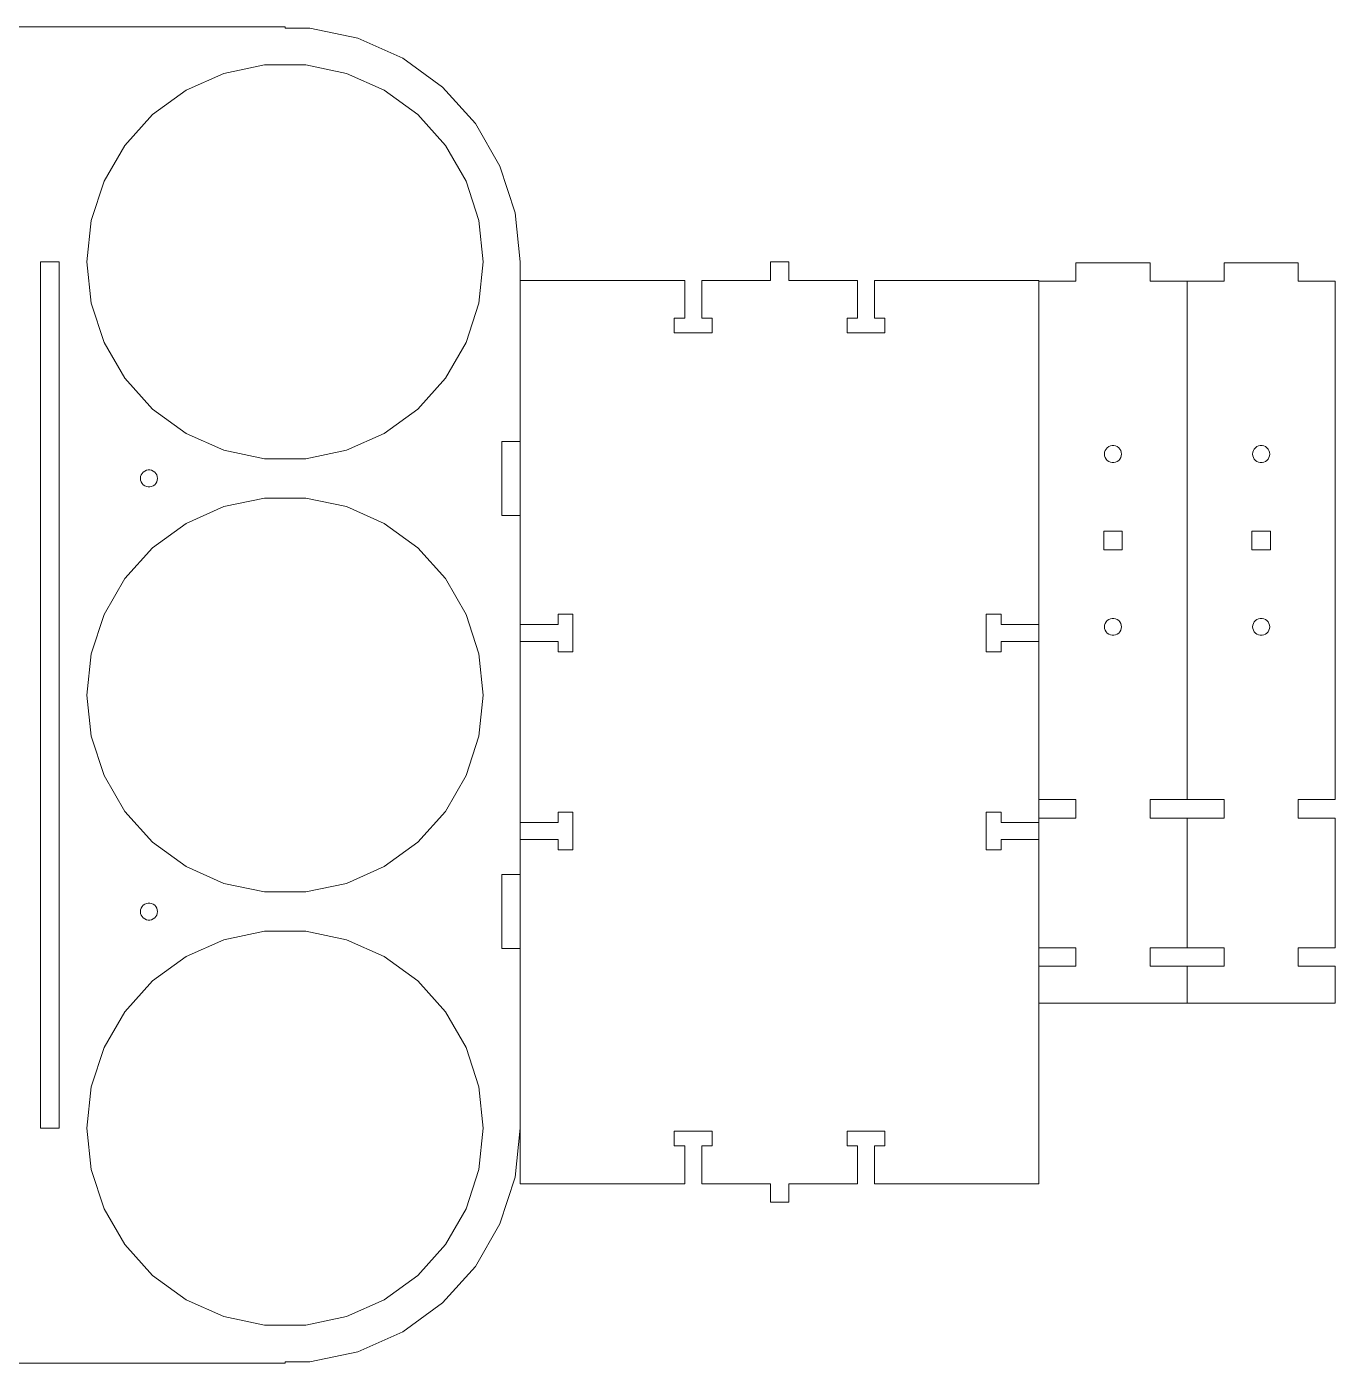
# Model space of a CAD drawing. Header units: centimetres. Extents: x -21.9 to 35.9, y -34.3 to 28.8.
# Drawn here: x 7.83 to 35.87, y -34.28 to -5.63 of the extents above; entities that cross this region are included whole.
import ezdxf

# ---------------------------------------------------------------- set-up
doc = ezdxf.new("R2010")
doc.units = ezdxf.units.CM
doc.header["$MEASUREMENT"] = 0
doc.layers.add('layer 1', color=7, linetype='Continuous')

msp = doc.modelspace()

# ---------------------------------------------------------------- linework, layer by layer
at = {"layer": 'layer 1', "color": 250, "lineweight": 9}
for points in [[(3.2856, -5.62618), (3.2856, -5.62618), (13.36619, -5.62618), (13.36619, -5.62618)], [(13.36619, -5.62618), (13.36619, -5.62618), (13.36619, -5.65379), (13.36619, -5.65379)], [(13.36619, -5.65379), (13.36619, -5.65379), (13.89303, -5.65379), (13.89303, -5.65379)], [(13.89303, -5.65379), (13.89303, -5.65379), (14.92373, -5.87287), (14.92373, -5.87287)], [(14.92373, -5.87287), (14.92373, -5.87287), (15.88635, -6.30145), (15.88635, -6.30145)], [(15.88635, -6.30145), (15.88635, -6.30145), (16.7388, -6.92082), (16.7388, -6.92082)], [(12.05389, -6.62777), (12.05389, -6.62777), (12.92225, -6.44319), (12.92225, -6.44319)], [(12.92225, -6.44319), (12.92225, -6.44319), (13.81006, -6.44319), (13.81006, -6.44319)], [(13.81006, -6.44319), (13.81006, -6.44319), (14.67842, -6.62777), (14.67842, -6.62777)], [(11.24291, -6.98885), (11.24291, -6.98885), (12.05389, -6.62777), (12.05389, -6.62777)], [(14.67842, -6.62777), (14.67842, -6.62777), (15.48948, -6.98885), (15.48948, -6.98885)], [(10.52469, -7.51068), (10.52469, -7.51068), (11.24291, -6.98885), (11.24291, -6.98885)], [(15.48948, -6.98885), (15.48948, -6.98885), (16.2077, -7.51068), (16.2077, -7.51068)], [(16.7388, -6.92082), (16.7388, -6.92082), (17.44389, -7.70388), (17.44389, -7.70388)], [(9.93064, -8.17042), (9.93064, -8.17042), (10.52469, -7.51068), (10.52469, -7.51068)], [(16.2077, -7.51068), (16.2077, -7.51068), (16.8017, -8.17042), (16.8017, -8.17042)], [(17.44389, -7.70388), (17.44389, -7.70388), (17.9707, -8.61642), (17.9707, -8.61642)], [(9.48677, -8.93926), (9.48677, -8.93926), (9.93064, -8.17042), (9.93064, -8.17042)], [(16.8017, -8.17042), (16.8017, -8.17042), (17.24559, -8.93926), (17.24559, -8.93926)], [(17.9707, -8.61642), (17.9707, -8.61642), (18.29633, -9.61856), (18.29633, -9.61856)], [(9.21247, -9.78358), (9.21247, -9.78358), (9.48677, -8.93926), (9.48677, -8.93926)], [(17.24559, -8.93926), (17.24559, -8.93926), (17.51995, -9.78358), (17.51995, -9.78358)], [(18.29633, -9.61856), (18.29633, -9.61856), (18.40651, -10.66649), (18.40651, -10.66649)], [(9.11966, -10.66649), (9.11966, -10.66649), (9.21247, -9.78358), (9.21247, -9.78358)], [(17.51995, -9.78358), (17.51995, -9.78358), (17.61276, -10.66649), (17.61276, -10.66649)], [(8.12747, -29.24028), (8.12747, -29.24028), (8.12747, -10.66649), (8.12747, -10.66649)], [(8.12747, -10.66649), (8.12747, -10.66649), (8.52435, -10.66649), (8.52435, -10.66649)], [(8.52435, -10.66649), (8.52435, -10.66649), (8.52435, -29.24028), (8.52435, -29.24028)], [(9.21247, -11.5494), (9.21247, -11.5494), (9.11966, -10.66649), (9.11966, -10.66649)], [(17.61276, -10.66649), (17.61276, -10.66649), (17.51995, -11.5494), (17.51995, -11.5494)], [(18.40651, -10.66649), (18.40651, -10.66649), (18.40651, -14.51622), (18.40651, -14.51622)], [(23.76426, -10.66649), (23.76426, -10.66649), (24.16113, -10.66649), (24.16113, -10.66649)], [(23.76426, -11.06337), (23.76426, -11.06337), (23.76426, -10.66649), (23.76426, -10.66649)], [(24.16113, -10.66649), (24.16113, -10.66649), (24.16113, -11.06337), (24.16113, -11.06337)], [(30.31266, -11.08325), (30.31266, -11.08325), (30.31266, -10.68634), (30.31266, -10.68634)], [(30.31266, -10.68634), (30.31266, -10.68634), (31.90018, -10.68634), (31.90018, -10.68634)], [(31.90018, -10.68634), (31.90018, -10.68634), (31.90018, -11.08325), (31.90018, -11.08325)], [(33.48768, -11.08325), (33.48768, -11.08325), (33.48768, -10.68634), (33.48768, -10.68634)], [(33.48768, -10.68634), (33.48768, -10.68634), (35.07518, -10.68634), (35.07518, -10.68634)], [(35.07518, -10.68634), (35.07518, -10.68634), (35.07518, -11.08325), (35.07518, -11.08325)], [(18.40651, -11.06337), (18.40651, -11.06337), (21.92808, -11.06337), (21.92808, -11.06337)], [(21.92808, -11.06337), (21.92808, -11.06337), (21.92808, -11.87303), (21.92808, -11.87303)], [(22.2932, -11.87303), (22.2932, -11.87303), (22.2932, -11.06337), (22.2932, -11.06337)], [(22.2932, -11.06337), (22.2932, -11.06337), (23.76426, -11.06337), (23.76426, -11.06337)], [(24.16113, -11.06337), (24.16113, -11.06337), (25.63225, -11.06337), (25.63225, -11.06337)], [(25.63225, -11.06337), (25.63225, -11.06337), (25.63225, -11.87303), (25.63225, -11.87303)], [(25.99736, -11.87303), (25.99736, -11.87303), (25.99736, -11.06337), (25.99736, -11.06337)], [(25.99736, -11.06337), (25.99736, -11.06337), (29.51895, -11.06337), (29.51895, -11.06337)], [(29.51891, -11.08325), (29.51891, -11.08325), (30.31266, -11.08325), (30.31266, -11.08325)], [(29.51895, -11.06337), (29.51895, -11.06337), (29.51895, -18.44132), (29.51895, -18.44132)], [(31.90018, -11.08325), (31.90018, -11.08325), (32.69393, -11.08325), (32.69393, -11.08325)], [(32.69393, -11.08325), (32.69393, -11.08325), (32.69393, -22.19575), (32.69393, -22.19575)], [(32.69393, -11.08325), (32.69393, -11.08325), (33.48768, -11.08325), (33.48768, -11.08325)], [(35.07518, -11.08325), (35.07518, -11.08325), (35.86893, -11.08325), (35.86893, -11.08325)], [(35.86893, -11.08325), (35.86893, -11.08325), (35.86893, -22.19575), (35.86893, -22.19575)], [(9.48677, -12.39372), (9.48677, -12.39372), (9.21247, -11.5494), (9.21247, -11.5494)], [(17.51995, -11.5494), (17.51995, -11.5494), (17.24559, -12.39372), (17.24559, -12.39372)], [(21.92808, -11.87303), (21.92808, -11.87303), (21.70581, -11.87303), (21.70581, -11.87303)], [(21.70581, -11.87303), (21.70581, -11.87303), (21.70581, -12.19053), (21.70581, -12.19053)], [(22.51547, -11.87303), (22.51547, -11.87303), (22.2932, -11.87303), (22.2932, -11.87303)], [(22.51547, -12.19053), (22.51547, -12.19053), (22.51547, -11.87303), (22.51547, -11.87303)], [(25.63225, -11.87303), (25.63225, -11.87303), (25.40998, -11.87303), (25.40998, -11.87303)], [(25.40998, -11.87303), (25.40998, -11.87303), (25.40998, -12.19053), (25.40998, -12.19053)], [(26.21957, -11.87303), (26.21957, -11.87303), (25.99736, -11.87303), (25.99736, -11.87303)], [(26.21957, -12.19053), (26.21957, -12.19053), (26.21957, -11.87303), (26.21957, -11.87303)], [(21.70581, -12.19053), (21.70581, -12.19053), (22.51547, -12.19053), (22.51547, -12.19053)], [(25.40998, -12.19053), (25.40998, -12.19053), (26.21957, -12.19053), (26.21957, -12.19053)], [(9.93064, -13.16253), (9.93064, -13.16253), (9.48677, -12.39372), (9.48677, -12.39372)], [(17.24559, -12.39372), (17.24559, -12.39372), (16.8017, -13.16253), (16.8017, -13.16253)], [(10.52469, -13.82231), (10.52469, -13.82231), (9.93064, -13.16253), (9.93064, -13.16253)], [(16.8017, -13.16253), (16.8017, -13.16253), (16.2077, -13.82231), (16.2077, -13.82231)], [(11.24291, -14.34417), (11.24291, -14.34417), (10.52469, -13.82231), (10.52469, -13.82231)], [(16.2077, -13.82231), (16.2077, -13.82231), (15.48948, -14.34417), (15.48948, -14.34417)], [(12.05389, -14.70521), (12.05389, -14.70521), (11.24291, -14.34417), (11.24291, -14.34417)], [(15.48948, -14.34417), (15.48948, -14.34417), (14.67842, -14.70521), (14.67842, -14.70521)], [(18.40651, -14.51622), (18.40651, -14.51622), (18.00963, -14.51622), (18.00963, -14.51622)], [(18.00963, -14.51622), (18.00963, -14.51622), (18.00963, -16.10372), (18.00963, -16.10372)], [(18.40651, -16.09521), (18.40651, -16.09521), (18.40651, -14.51622), (18.40651, -14.51622)], [(31.04997, -14.61378), (31.04997, -14.61378), (31.08732, -14.60586), (31.08732, -14.60586)], [(31.08732, -14.60586), (31.08732, -14.60586), (31.12552, -14.60586), (31.12552, -14.60586)], [(31.12552, -14.60586), (31.12552, -14.60586), (31.16282, -14.61378), (31.16282, -14.61378)], [(34.22499, -14.61378), (34.22499, -14.61378), (34.26234, -14.60586), (34.26234, -14.60586)], [(34.26234, -14.60586), (34.26234, -14.60586), (34.30052, -14.60586), (34.30052, -14.60586)], [(34.30052, -14.60586), (34.30052, -14.60586), (34.33782, -14.61378), (34.33782, -14.61378)], [(12.92225, -14.8898), (12.92225, -14.8898), (12.05389, -14.70521), (12.05389, -14.70521)], [(13.81006, -14.8898), (13.81006, -14.8898), (12.92225, -14.8898), (12.92225, -14.8898)], [(14.67842, -14.70521), (14.67842, -14.70521), (13.81006, -14.8898), (13.81006, -14.8898)], [(30.92381, -14.78741), (30.92381, -14.78741), (30.92781, -14.74945), (30.92781, -14.74945)], [(30.92781, -14.82538), (30.92781, -14.82538), (30.92381, -14.78741), (30.92381, -14.78741)], [(30.92781, -14.74945), (30.92781, -14.74945), (30.9396, -14.71314), (30.9396, -14.71314)], [(30.9396, -14.86162), (30.9396, -14.86162), (30.92781, -14.82538), (30.92781, -14.82538)], [(30.9396, -14.71314), (30.9396, -14.71314), (30.95867, -14.68007), (30.95867, -14.68007)], [(30.95867, -14.89469), (30.95867, -14.89469), (30.9396, -14.86162), (30.9396, -14.86162)], [(30.95867, -14.68007), (30.95867, -14.68007), (30.98425, -14.65175), (30.98425, -14.65175)], [(30.98425, -14.92308), (30.98425, -14.92308), (30.95867, -14.89469), (30.95867, -14.89469)], [(30.98425, -14.65175), (30.98425, -14.65175), (31.01511, -14.62928), (31.01511, -14.62928)], [(31.01511, -14.62928), (31.01511, -14.62928), (31.04997, -14.61378), (31.04997, -14.61378)], [(31.16282, -14.61378), (31.16282, -14.61378), (31.19771, -14.62928), (31.19771, -14.62928)], [(31.19771, -14.62928), (31.19771, -14.62928), (31.22859, -14.65175), (31.22859, -14.65175)], [(31.22859, -14.65175), (31.22859, -14.65175), (31.25407, -14.68007), (31.25407, -14.68007)], [(31.25407, -14.89469), (31.25407, -14.89469), (31.22859, -14.92308), (31.22859, -14.92308)], [(31.25407, -14.68007), (31.25407, -14.68007), (31.27315, -14.71314), (31.27315, -14.71314)], [(31.27315, -14.86162), (31.27315, -14.86162), (31.25407, -14.89469), (31.25407, -14.89469)], [(31.27315, -14.71314), (31.27315, -14.71314), (31.28494, -14.74945), (31.28494, -14.74945)], [(31.28494, -14.82538), (31.28494, -14.82538), (31.27315, -14.86162), (31.27315, -14.86162)], [(31.28494, -14.74945), (31.28494, -14.74945), (31.28895, -14.78741), (31.28895, -14.78741)], [(31.28895, -14.78741), (31.28895, -14.78741), (31.28494, -14.82538), (31.28494, -14.82538)], [(34.09883, -14.78741), (34.09883, -14.78741), (34.10283, -14.74945), (34.10283, -14.74945)], [(34.10283, -14.82538), (34.10283, -14.82538), (34.09883, -14.78741), (34.09883, -14.78741)], [(34.10283, -14.74945), (34.10283, -14.74945), (34.11458, -14.71314), (34.11458, -14.71314)], [(34.11458, -14.86162), (34.11458, -14.86162), (34.10283, -14.82538), (34.10283, -14.82538)], [(34.11458, -14.71314), (34.11458, -14.71314), (34.13367, -14.68007), (34.13367, -14.68007)], [(34.13367, -14.89469), (34.13367, -14.89469), (34.11458, -14.86162), (34.11458, -14.86162)], [(34.13367, -14.68007), (34.13367, -14.68007), (34.15923, -14.65175), (34.15923, -14.65175)], [(34.15923, -14.92308), (34.15923, -14.92308), (34.13367, -14.89469), (34.13367, -14.89469)], [(34.15923, -14.65175), (34.15923, -14.65175), (34.19011, -14.62928), (34.19011, -14.62928)], [(34.19011, -14.62928), (34.19011, -14.62928), (34.22499, -14.61378), (34.22499, -14.61378)], [(34.33782, -14.61378), (34.33782, -14.61378), (34.37271, -14.62928), (34.37271, -14.62928)], [(34.37271, -14.62928), (34.37271, -14.62928), (34.40359, -14.65175), (34.40359, -14.65175)], [(34.40359, -14.65175), (34.40359, -14.65175), (34.42907, -14.68007), (34.42907, -14.68007)], [(34.42907, -14.89469), (34.42907, -14.89469), (34.40359, -14.92308), (34.40359, -14.92308)], [(34.42907, -14.68007), (34.42907, -14.68007), (34.44815, -14.71314), (34.44815, -14.71314)], [(34.44815, -14.86162), (34.44815, -14.86162), (34.42907, -14.89469), (34.42907, -14.89469)], [(34.44815, -14.71314), (34.44815, -14.71314), (34.45994, -14.74945), (34.45994, -14.74945)], [(34.45994, -14.82538), (34.45994, -14.82538), (34.44815, -14.86162), (34.44815, -14.86162)], [(34.45994, -14.74945), (34.45994, -14.74945), (34.46395, -14.78741), (34.46395, -14.78741)], [(34.46395, -14.78741), (34.46395, -14.78741), (34.45994, -14.82538), (34.45994, -14.82538)], [(10.30147, -15.20262), (10.30147, -15.20262), (10.32702, -15.1743), (10.32702, -15.1743)], [(10.32702, -15.1743), (10.32702, -15.1743), (10.3579, -15.15184), (10.3579, -15.15184)], [(10.3579, -15.15184), (10.3579, -15.15184), (10.39273, -15.13633), (10.39273, -15.13633)], [(10.39273, -15.13633), (10.39273, -15.13633), (10.43007, -15.12841), (10.43007, -15.12841)], [(10.43007, -15.12841), (10.43007, -15.12841), (10.46825, -15.12841), (10.46825, -15.12841)], [(10.46825, -15.12841), (10.46825, -15.12841), (10.5056, -15.13633), (10.5056, -15.13633)], [(10.5056, -15.13633), (10.5056, -15.13633), (10.54046, -15.15184), (10.54046, -15.15184)], [(10.54046, -15.15184), (10.54046, -15.15184), (10.57132, -15.1743), (10.57132, -15.1743)], [(10.57132, -15.1743), (10.57132, -15.1743), (10.59682, -15.20262), (10.59682, -15.20262)], [(31.01511, -14.94548), (31.01511, -14.94548), (30.98425, -14.92308), (30.98425, -14.92308)], [(31.04997, -14.96105), (31.04997, -14.96105), (31.01511, -14.94548), (31.01511, -14.94548)], [(31.08732, -14.96897), (31.08732, -14.96897), (31.04997, -14.96105), (31.04997, -14.96105)], [(31.12552, -14.96897), (31.12552, -14.96897), (31.08732, -14.96897), (31.08732, -14.96897)], [(31.16282, -14.96105), (31.16282, -14.96105), (31.12552, -14.96897), (31.12552, -14.96897)], [(31.19771, -14.94548), (31.19771, -14.94548), (31.16282, -14.96105), (31.16282, -14.96105)], [(31.22859, -14.92308), (31.22859, -14.92308), (31.19771, -14.94548), (31.19771, -14.94548)], [(34.19011, -14.94548), (34.19011, -14.94548), (34.15923, -14.92308), (34.15923, -14.92308)], [(34.22499, -14.96105), (34.22499, -14.96105), (34.19011, -14.94548), (34.19011, -14.94548)], [(34.26234, -14.96897), (34.26234, -14.96897), (34.22499, -14.96105), (34.22499, -14.96105)], [(34.30052, -14.96897), (34.30052, -14.96897), (34.26234, -14.96897), (34.26234, -14.96897)], [(34.33782, -14.96105), (34.33782, -14.96105), (34.30052, -14.96897), (34.30052, -14.96897)], [(34.37271, -14.94548), (34.37271, -14.94548), (34.33782, -14.96105), (34.33782, -14.96105)], [(34.40359, -14.92308), (34.40359, -14.92308), (34.37271, -14.94548), (34.37271, -14.94548)], [(10.2666, -15.30997), (10.2666, -15.30997), (10.2706, -15.272), (10.2706, -15.272)], [(10.2706, -15.34793), (10.2706, -15.34793), (10.2666, -15.30997), (10.2666, -15.30997)], [(10.2706, -15.272), (10.2706, -15.272), (10.28238, -15.23569), (10.28238, -15.23569)], [(10.28238, -15.38417), (10.28238, -15.38417), (10.2706, -15.34793), (10.2706, -15.34793)], [(10.28238, -15.23569), (10.28238, -15.23569), (10.30147, -15.20262), (10.30147, -15.20262)], [(10.30147, -15.41725), (10.30147, -15.41725), (10.28238, -15.38417), (10.28238, -15.38417)], [(10.32702, -15.44563), (10.32702, -15.44563), (10.30147, -15.41725), (10.30147, -15.41725)], [(10.3579, -15.46803), (10.3579, -15.46803), (10.32702, -15.44563), (10.32702, -15.44563)], [(10.39273, -15.4836), (10.39273, -15.4836), (10.3579, -15.46803), (10.3579, -15.46803)], [(10.54046, -15.46803), (10.54046, -15.46803), (10.5056, -15.4836), (10.5056, -15.4836)], [(10.57132, -15.44563), (10.57132, -15.44563), (10.54046, -15.46803), (10.54046, -15.46803)], [(10.59682, -15.41725), (10.59682, -15.41725), (10.57132, -15.44563), (10.57132, -15.44563)], [(10.59682, -15.20262), (10.59682, -15.20262), (10.61591, -15.23569), (10.61591, -15.23569)], [(10.61591, -15.38417), (10.61591, -15.38417), (10.59682, -15.41725), (10.59682, -15.41725)], [(10.61591, -15.23569), (10.61591, -15.23569), (10.62768, -15.272), (10.62768, -15.272)], [(10.62768, -15.34793), (10.62768, -15.34793), (10.61591, -15.38417), (10.61591, -15.38417)], [(10.62768, -15.272), (10.62768, -15.272), (10.63169, -15.30997), (10.63169, -15.30997)], [(10.63169, -15.30997), (10.63169, -15.30997), (10.62768, -15.34793), (10.62768, -15.34793)], [(10.43007, -15.49152), (10.43007, -15.49152), (10.39273, -15.4836), (10.39273, -15.4836)], [(10.46825, -15.49152), (10.46825, -15.49152), (10.43007, -15.49152), (10.43007, -15.49152)], [(10.5056, -15.4836), (10.5056, -15.4836), (10.46825, -15.49152), (10.46825, -15.49152)], [(12.05389, -15.91465), (12.05389, -15.91465), (12.92225, -15.73006), (12.92225, -15.73006)], [(12.92225, -15.73006), (12.92225, -15.73006), (13.81006, -15.73006), (13.81006, -15.73006)], [(13.81006, -15.73006), (13.81006, -15.73006), (14.67842, -15.91465), (14.67842, -15.91465)], [(11.24291, -16.27576), (11.24291, -16.27576), (12.05389, -15.91465), (12.05389, -15.91465)], [(14.67842, -15.91465), (14.67842, -15.91465), (15.48948, -16.27576), (15.48948, -16.27576)], [(10.52469, -16.79756), (10.52469, -16.79756), (11.24291, -16.27576), (11.24291, -16.27576)], [(15.48948, -16.27576), (15.48948, -16.27576), (16.2077, -16.79756), (16.2077, -16.79756)], [(18.00963, -16.10372), (18.00963, -16.10372), (18.40651, -16.10372), (18.40651, -16.10372)], [(18.40651, -16.10372), (18.40651, -16.10372), (18.40651, -23.80309), (18.40651, -23.80309)], [(30.90797, -16.83794), (30.90797, -16.83794), (30.90797, -16.44106), (30.90797, -16.44106)], [(30.90797, -16.44106), (30.90797, -16.44106), (31.30487, -16.44106), (31.30487, -16.44106)], [(31.30487, -16.44106), (31.30487, -16.44106), (31.30487, -16.83794), (31.30487, -16.83794)], [(34.08299, -16.83794), (34.08299, -16.83794), (34.08299, -16.44106), (34.08299, -16.44106)], [(34.08299, -16.44106), (34.08299, -16.44106), (34.47987, -16.44106), (34.47987, -16.44106)], [(34.47987, -16.44106), (34.47987, -16.44106), (34.47987, -16.83794), (34.47987, -16.83794)], [(9.93064, -17.45729), (9.93064, -17.45729), (10.52469, -16.79756), (10.52469, -16.79756)], [(16.2077, -16.79756), (16.2077, -16.79756), (16.8017, -17.45729), (16.8017, -17.45729)], [(31.30487, -16.83794), (31.30487, -16.83794), (30.90797, -16.83794), (30.90797, -16.83794)], [(34.47987, -16.83794), (34.47987, -16.83794), (34.08299, -16.83794), (34.08299, -16.83794)], [(9.48677, -18.22617), (9.48677, -18.22617), (9.93064, -17.45729), (9.93064, -17.45729)], [(16.8017, -17.45729), (16.8017, -17.45729), (17.24559, -18.22617), (17.24559, -18.22617)], [(9.21247, -19.07049), (9.21247, -19.07049), (9.48677, -18.22617), (9.48677, -18.22617)], [(17.24559, -18.22617), (17.24559, -18.22617), (17.51995, -19.07049), (17.51995, -19.07049)], [(19.53361, -18.21904), (19.53361, -18.21904), (19.21611, -18.21904), (19.21611, -18.21904)], [(19.21611, -18.21904), (19.21611, -18.21904), (19.21611, -18.44132), (19.21611, -18.44132)], [(19.53361, -19.02867), (19.53361, -19.02867), (19.53361, -18.21904), (19.53361, -18.21904)], [(28.70934, -18.21904), (28.70934, -18.21904), (28.39184, -18.21904), (28.39184, -18.21904)], [(28.39184, -18.21904), (28.39184, -18.21904), (28.39184, -19.02867), (28.39184, -19.02867)], [(28.70934, -18.44132), (28.70934, -18.44132), (28.70934, -18.21904), (28.70934, -18.21904)], [(30.98425, -18.35592), (30.98425, -18.35592), (31.01511, -18.33345), (31.01511, -18.33345)], [(31.01511, -18.33345), (31.01511, -18.33345), (31.04997, -18.31795), (31.04997, -18.31795)], [(31.04997, -18.31795), (31.04997, -18.31795), (31.08732, -18.31002), (31.08732, -18.31002)], [(31.08732, -18.31002), (31.08732, -18.31002), (31.12552, -18.31002), (31.12552, -18.31002)], [(31.12552, -18.31002), (31.12552, -18.31002), (31.16282, -18.31795), (31.16282, -18.31795)], [(31.16282, -18.31795), (31.16282, -18.31795), (31.19771, -18.33345), (31.19771, -18.33345)], [(31.19771, -18.33345), (31.19771, -18.33345), (31.22859, -18.35592), (31.22859, -18.35592)], [(34.15923, -18.35592), (34.15923, -18.35592), (34.19011, -18.33345), (34.19011, -18.33345)], [(34.19011, -18.33345), (34.19011, -18.33345), (34.22499, -18.31795), (34.22499, -18.31795)], [(34.22499, -18.31795), (34.22499, -18.31795), (34.26234, -18.31002), (34.26234, -18.31002)], [(34.26234, -18.31002), (34.26234, -18.31002), (34.30052, -18.31002), (34.30052, -18.31002)], [(34.30052, -18.31002), (34.30052, -18.31002), (34.33782, -18.31795), (34.33782, -18.31795)], [(34.33782, -18.31795), (34.33782, -18.31795), (34.37271, -18.33345), (34.37271, -18.33345)], [(34.37271, -18.33345), (34.37271, -18.33345), (34.40359, -18.35592), (34.40359, -18.35592)], [(19.21611, -18.44132), (19.21611, -18.44132), (18.40651, -18.44132), (18.40651, -18.44132)], [(29.51895, -18.44132), (29.51895, -18.44132), (28.70934, -18.44132), (28.70934, -18.44132)], [(29.51895, -18.80736), (29.51895, -18.80736), (29.51895, -18.41049), (29.51895, -18.41049)], [(30.92381, -18.49158), (30.92381, -18.49158), (30.92781, -18.45362), (30.92781, -18.45362)], [(30.92781, -18.52955), (30.92781, -18.52955), (30.92381, -18.49158), (30.92381, -18.49158)], [(30.92781, -18.45362), (30.92781, -18.45362), (30.9396, -18.4173), (30.9396, -18.4173)], [(30.9396, -18.56579), (30.9396, -18.56579), (30.92781, -18.52955), (30.92781, -18.52955)], [(30.9396, -18.4173), (30.9396, -18.4173), (30.95867, -18.38423), (30.95867, -18.38423)], [(30.95867, -18.59886), (30.95867, -18.59886), (30.9396, -18.56579), (30.9396, -18.56579)], [(30.95867, -18.38423), (30.95867, -18.38423), (30.98425, -18.35592), (30.98425, -18.35592)], [(30.98425, -18.62725), (30.98425, -18.62725), (30.95867, -18.59886), (30.95867, -18.59886)], [(31.22859, -18.35592), (31.22859, -18.35592), (31.25407, -18.38423), (31.25407, -18.38423)], [(31.25407, -18.59886), (31.25407, -18.59886), (31.22859, -18.62725), (31.22859, -18.62725)], [(31.25407, -18.38423), (31.25407, -18.38423), (31.27315, -18.4173), (31.27315, -18.4173)], [(31.27315, -18.56579), (31.27315, -18.56579), (31.25407, -18.59886), (31.25407, -18.59886)], [(31.27315, -18.4173), (31.27315, -18.4173), (31.28494, -18.45362), (31.28494, -18.45362)], [(31.28494, -18.52955), (31.28494, -18.52955), (31.27315, -18.56579), (31.27315, -18.56579)], [(31.28494, -18.45362), (31.28494, -18.45362), (31.28895, -18.49158), (31.28895, -18.49158)], [(31.28895, -18.49158), (31.28895, -18.49158), (31.28494, -18.52955), (31.28494, -18.52955)], [(34.09883, -18.49158), (34.09883, -18.49158), (34.10283, -18.45362), (34.10283, -18.45362)], [(34.10283, -18.52955), (34.10283, -18.52955), (34.09883, -18.49158), (34.09883, -18.49158)], [(34.10283, -18.45362), (34.10283, -18.45362), (34.11458, -18.4173), (34.11458, -18.4173)], [(34.11458, -18.56579), (34.11458, -18.56579), (34.10283, -18.52955), (34.10283, -18.52955)], [(34.11458, -18.4173), (34.11458, -18.4173), (34.13367, -18.38423), (34.13367, -18.38423)], [(34.13367, -18.59886), (34.13367, -18.59886), (34.11458, -18.56579), (34.11458, -18.56579)], [(34.13367, -18.38423), (34.13367, -18.38423), (34.15923, -18.35592), (34.15923, -18.35592)], [(34.15923, -18.62725), (34.15923, -18.62725), (34.13367, -18.59886), (34.13367, -18.59886)], [(34.40359, -18.35592), (34.40359, -18.35592), (34.42907, -18.38423), (34.42907, -18.38423)], [(34.42907, -18.59886), (34.42907, -18.59886), (34.40359, -18.62725), (34.40359, -18.62725)], [(34.42907, -18.38423), (34.42907, -18.38423), (34.44815, -18.4173), (34.44815, -18.4173)], [(34.44815, -18.56579), (34.44815, -18.56579), (34.42907, -18.59886), (34.42907, -18.59886)], [(34.44815, -18.4173), (34.44815, -18.4173), (34.45994, -18.45362), (34.45994, -18.45362)], [(34.45994, -18.52955), (34.45994, -18.52955), (34.44815, -18.56579), (34.44815, -18.56579)], [(34.45994, -18.45362), (34.45994, -18.45362), (34.46395, -18.49158), (34.46395, -18.49158)], [(34.46395, -18.49158), (34.46395, -18.49158), (34.45994, -18.52955), (34.45994, -18.52955)], [(18.40651, -18.80647), (18.40651, -18.80647), (19.21611, -18.80647), (19.21611, -18.80647)], [(19.21611, -18.80647), (19.21611, -18.80647), (19.21611, -19.02867), (19.21611, -19.02867)], [(28.70934, -19.02867), (28.70934, -19.02867), (28.70934, -18.80647), (28.70934, -18.80647)], [(28.70934, -18.80647), (28.70934, -18.80647), (29.51895, -18.80647), (29.51895, -18.80647)], [(29.51895, -18.80647), (29.51895, -18.80647), (29.51895, -22.68792), (29.51895, -22.68792)], [(31.01511, -18.64964), (31.01511, -18.64964), (30.98425, -18.62725), (30.98425, -18.62725)], [(31.04997, -18.66521), (31.04997, -18.66521), (31.01511, -18.64964), (31.01511, -18.64964)], [(31.08732, -18.67314), (31.08732, -18.67314), (31.04997, -18.66521), (31.04997, -18.66521)], [(31.12552, -18.67314), (31.12552, -18.67314), (31.08732, -18.67314), (31.08732, -18.67314)], [(31.16282, -18.66521), (31.16282, -18.66521), (31.12552, -18.67314), (31.12552, -18.67314)], [(31.19771, -18.64964), (31.19771, -18.64964), (31.16282, -18.66521), (31.16282, -18.66521)], [(31.22859, -18.62725), (31.22859, -18.62725), (31.19771, -18.64964), (31.19771, -18.64964)], [(34.19011, -18.64964), (34.19011, -18.64964), (34.15923, -18.62725), (34.15923, -18.62725)], [(34.22499, -18.66521), (34.22499, -18.66521), (34.19011, -18.64964), (34.19011, -18.64964)], [(34.26234, -18.67314), (34.26234, -18.67314), (34.22499, -18.66521), (34.22499, -18.66521)], [(34.30052, -18.67314), (34.30052, -18.67314), (34.26234, -18.67314), (34.26234, -18.67314)], [(34.33782, -18.66521), (34.33782, -18.66521), (34.30052, -18.67314), (34.30052, -18.67314)], [(34.37271, -18.64964), (34.37271, -18.64964), (34.33782, -18.66521), (34.33782, -18.66521)], [(34.40359, -18.62725), (34.40359, -18.62725), (34.37271, -18.64964), (34.37271, -18.64964)], [(9.11966, -19.9534), (9.11966, -19.9534), (9.21247, -19.07049), (9.21247, -19.07049)], [(17.51995, -19.07049), (17.51995, -19.07049), (17.61276, -19.9534), (17.61276, -19.9534)], [(19.21611, -19.02867), (19.21611, -19.02867), (19.53361, -19.02867), (19.53361, -19.02867)], [(28.39184, -19.02867), (28.39184, -19.02867), (28.70934, -19.02867), (28.70934, -19.02867)], [(9.21247, -20.83631), (9.21247, -20.83631), (9.11966, -19.9534), (9.11966, -19.9534)], [(17.61276, -19.9534), (17.61276, -19.9534), (17.51995, -20.83631), (17.51995, -20.83631)], [(9.48677, -21.68064), (9.48677, -21.68064), (9.21247, -20.83631), (9.21247, -20.83631)], [(17.51995, -20.83631), (17.51995, -20.83631), (17.24559, -21.68064), (17.24559, -21.68064)], [(9.93064, -22.44945), (9.93064, -22.44945), (9.48677, -21.68064), (9.48677, -21.68064)], [(17.24559, -21.68064), (17.24559, -21.68064), (16.8017, -22.44945), (16.8017, -22.44945)], [(30.31266, -22.19575), (30.31266, -22.19575), (29.51891, -22.19575), (29.51891, -22.19575)], [(30.31266, -22.59263), (30.31266, -22.59263), (30.31266, -22.19575), (30.31266, -22.19575)], [(32.69393, -22.19575), (32.69393, -22.19575), (31.90018, -22.19575), (31.90018, -22.19575)], [(31.90018, -22.19575), (31.90018, -22.19575), (31.90018, -22.59263), (31.90018, -22.59263)], [(33.48768, -22.19575), (33.48768, -22.19575), (32.69393, -22.19575), (32.69393, -22.19575)], [(33.48768, -22.59263), (33.48768, -22.59263), (33.48768, -22.19575), (33.48768, -22.19575)], [(35.86893, -22.19575), (35.86893, -22.19575), (35.07518, -22.19575), (35.07518, -22.19575)], [(35.07518, -22.19575), (35.07518, -22.19575), (35.07518, -22.59263), (35.07518, -22.59263)], [(10.52469, -23.10918), (10.52469, -23.10918), (9.93064, -22.44945), (9.93064, -22.44945)], [(16.8017, -22.44945), (16.8017, -22.44945), (16.2077, -23.10918), (16.2077, -23.10918)], [(19.53361, -22.46564), (19.53361, -22.46564), (19.21611, -22.46564), (19.21611, -22.46564)], [(19.21611, -22.46564), (19.21611, -22.46564), (19.21611, -22.68792), (19.21611, -22.68792)], [(19.53361, -23.27524), (19.53361, -23.27524), (19.53361, -22.46564), (19.53361, -22.46564)], [(28.70934, -22.46564), (28.70934, -22.46564), (28.39184, -22.46564), (28.39184, -22.46564)], [(28.39184, -22.46564), (28.39184, -22.46564), (28.39184, -23.27524), (28.39184, -23.27524)], [(28.70934, -22.68792), (28.70934, -22.68792), (28.70934, -22.46564), (28.70934, -22.46564)], [(29.51891, -22.59263), (29.51891, -22.59263), (30.31266, -22.59263), (30.31266, -22.59263)], [(31.90018, -22.59263), (31.90018, -22.59263), (32.69393, -22.59263), (32.69393, -22.59263)], [(32.69393, -22.59263), (32.69393, -22.59263), (32.69393, -25.37075), (32.69393, -25.37075)], [(32.69393, -22.59263), (32.69393, -22.59263), (33.48768, -22.59263), (33.48768, -22.59263)], [(35.07518, -22.59263), (35.07518, -22.59263), (35.86893, -22.59263), (35.86893, -22.59263)], [(35.86893, -22.59263), (35.86893, -22.59263), (35.86893, -25.37075), (35.86893, -25.37075)], [(19.21611, -22.68792), (19.21611, -22.68792), (18.40651, -22.68792), (18.40651, -22.68792)], [(29.51895, -22.68792), (29.51895, -22.68792), (28.70934, -22.68792), (28.70934, -22.68792)], [(29.51895, -23.06888), (29.51895, -23.06888), (29.51895, -22.672), (29.51895, -22.672)], [(11.24291, -23.63104), (11.24291, -23.63104), (10.52469, -23.10918), (10.52469, -23.10918)], [(16.2077, -23.10918), (16.2077, -23.10918), (15.48948, -23.63104), (15.48948, -23.63104)], [(18.40651, -23.05303), (18.40651, -23.05303), (19.21611, -23.05303), (19.21611, -23.05303)], [(19.21611, -23.05303), (19.21611, -23.05303), (19.21611, -23.27524), (19.21611, -23.27524)], [(28.70934, -23.27524), (28.70934, -23.27524), (28.70934, -23.05303), (28.70934, -23.05303)], [(28.70934, -23.05303), (28.70934, -23.05303), (29.51895, -23.05303), (29.51895, -23.05303)], [(29.51895, -23.05303), (29.51895, -23.05303), (29.51895, -30.43091), (29.51895, -30.43091)], [(19.21611, -23.27524), (19.21611, -23.27524), (19.53361, -23.27524), (19.53361, -23.27524)], [(28.39184, -23.27524), (28.39184, -23.27524), (28.70934, -23.27524), (28.70934, -23.27524)], [(12.05389, -23.99209), (12.05389, -23.99209), (11.24291, -23.63104), (11.24291, -23.63104)], [(15.48948, -23.63104), (15.48948, -23.63104), (14.67842, -23.99209), (14.67842, -23.99209)], [(12.92225, -24.17668), (12.92225, -24.17668), (12.05389, -23.99209), (12.05389, -23.99209)], [(14.67842, -23.99209), (14.67842, -23.99209), (13.81006, -24.17668), (13.81006, -24.17668)], [(18.40651, -23.80309), (18.40651, -23.80309), (18.00963, -23.80309), (18.00963, -23.80309)], [(18.00963, -23.80309), (18.00963, -23.80309), (18.00963, -25.39059), (18.00963, -25.39059)], [(18.40651, -25.39059), (18.40651, -25.39059), (18.40651, -23.81157), (18.40651, -23.81157)], [(13.81006, -24.17668), (13.81006, -24.17668), (12.92225, -24.17668), (12.92225, -24.17668)], [(10.2666, -24.59684), (10.2666, -24.59684), (10.2706, -24.55888), (10.2706, -24.55888)], [(10.2706, -24.63481), (10.2706, -24.63481), (10.2666, -24.59684), (10.2666, -24.59684)], [(10.2706, -24.55888), (10.2706, -24.55888), (10.28238, -24.52256), (10.28238, -24.52256)], [(10.28238, -24.67105), (10.28238, -24.67105), (10.2706, -24.63481), (10.2706, -24.63481)], [(10.28238, -24.52256), (10.28238, -24.52256), (10.30147, -24.48949), (10.30147, -24.48949)], [(10.30147, -24.48949), (10.30147, -24.48949), (10.32702, -24.46118), (10.32702, -24.46118)], [(10.32702, -24.46118), (10.32702, -24.46118), (10.3579, -24.43871), (10.3579, -24.43871)], [(10.3579, -24.43871), (10.3579, -24.43871), (10.39273, -24.42321), (10.39273, -24.42321)], [(10.39273, -24.42321), (10.39273, -24.42321), (10.43007, -24.41529), (10.43007, -24.41529)], [(10.43007, -24.41529), (10.43007, -24.41529), (10.46825, -24.41529), (10.46825, -24.41529)], [(10.46825, -24.41529), (10.46825, -24.41529), (10.5056, -24.42321), (10.5056, -24.42321)], [(10.5056, -24.42321), (10.5056, -24.42321), (10.54046, -24.43871), (10.54046, -24.43871)], [(10.54046, -24.43871), (10.54046, -24.43871), (10.57132, -24.46118), (10.57132, -24.46118)], [(10.57132, -24.46118), (10.57132, -24.46118), (10.59682, -24.48949), (10.59682, -24.48949)], [(10.59682, -24.48949), (10.59682, -24.48949), (10.61591, -24.52256), (10.61591, -24.52256)], [(10.61591, -24.52256), (10.61591, -24.52256), (10.62768, -24.55888), (10.62768, -24.55888)], [(10.62768, -24.63481), (10.62768, -24.63481), (10.61591, -24.67105), (10.61591, -24.67105)], [(10.62768, -24.55888), (10.62768, -24.55888), (10.63169, -24.59684), (10.63169, -24.59684)], [(10.63169, -24.59684), (10.63169, -24.59684), (10.62768, -24.63481), (10.62768, -24.63481)], [(10.30147, -24.70412), (10.30147, -24.70412), (10.28238, -24.67105), (10.28238, -24.67105)], [(10.32702, -24.73251), (10.32702, -24.73251), (10.30147, -24.70412), (10.30147, -24.70412)], [(10.3579, -24.7549), (10.3579, -24.7549), (10.32702, -24.73251), (10.32702, -24.73251)], [(10.39273, -24.77048), (10.39273, -24.77048), (10.3579, -24.7549), (10.3579, -24.7549)], [(10.43007, -24.7784), (10.43007, -24.7784), (10.39273, -24.77048), (10.39273, -24.77048)], [(10.46825, -24.7784), (10.46825, -24.7784), (10.43007, -24.7784), (10.43007, -24.7784)], [(10.5056, -24.77048), (10.5056, -24.77048), (10.46825, -24.7784), (10.46825, -24.7784)], [(10.54046, -24.7549), (10.54046, -24.7549), (10.5056, -24.77048), (10.5056, -24.77048)], [(10.57132, -24.73251), (10.57132, -24.73251), (10.54046, -24.7549), (10.54046, -24.7549)], [(10.59682, -24.70412), (10.59682, -24.70412), (10.57132, -24.73251), (10.57132, -24.73251)], [(10.61591, -24.67105), (10.61591, -24.67105), (10.59682, -24.70412), (10.59682, -24.70412)], [(11.24291, -25.56264), (11.24291, -25.56264), (12.05389, -25.20153), (12.05389, -25.20153)], [(12.05389, -25.20153), (12.05389, -25.20153), (12.92225, -25.01694), (12.92225, -25.01694)], [(12.92225, -25.01694), (12.92225, -25.01694), (13.81006, -25.01694), (13.81006, -25.01694)], [(13.81006, -25.01694), (13.81006, -25.01694), (14.67842, -25.20153), (14.67842, -25.20153)], [(14.67842, -25.20153), (14.67842, -25.20153), (15.48948, -25.56264), (15.48948, -25.56264)], [(18.00963, -25.39059), (18.00963, -25.39059), (18.40651, -25.39059), (18.40651, -25.39059)], [(18.40651, -25.39059), (18.40651, -25.39059), (18.40651, -29.24028), (18.40651, -29.24028)], [(30.31266, -25.37075), (30.31266, -25.37075), (29.51891, -25.37075), (29.51891, -25.37075)], [(30.31266, -25.76763), (30.31266, -25.76763), (30.31266, -25.37075), (30.31266, -25.37075)], [(32.69393, -25.37075), (32.69393, -25.37075), (31.90018, -25.37075), (31.90018, -25.37075)], [(31.90018, -25.37075), (31.90018, -25.37075), (31.90018, -25.76763), (31.90018, -25.76763)], [(33.48768, -25.37075), (33.48768, -25.37075), (32.69393, -25.37075), (32.69393, -25.37075)], [(33.48768, -25.76763), (33.48768, -25.76763), (33.48768, -25.37075), (33.48768, -25.37075)], [(35.86893, -25.37075), (35.86893, -25.37075), (35.07518, -25.37075), (35.07518, -25.37075)], [(35.07518, -25.37075), (35.07518, -25.37075), (35.07518, -25.76763), (35.07518, -25.76763)], [(10.52469, -26.08444), (10.52469, -26.08444), (11.24291, -25.56264), (11.24291, -25.56264)], [(15.48948, -25.56264), (15.48948, -25.56264), (16.2077, -26.08444), (16.2077, -26.08444)], [(29.51891, -25.76763), (29.51891, -25.76763), (30.31266, -25.76763), (30.31266, -25.76763)], [(31.90018, -25.76763), (31.90018, -25.76763), (32.69393, -25.76763), (32.69393, -25.76763)], [(32.69393, -25.76763), (32.69393, -25.76763), (32.69393, -26.56138), (32.69393, -26.56138)], [(32.69393, -25.76763), (32.69393, -25.76763), (33.48768, -25.76763), (33.48768, -25.76763)], [(35.07518, -25.76763), (35.07518, -25.76763), (35.86893, -25.76763), (35.86893, -25.76763)], [(35.86893, -25.76763), (35.86893, -25.76763), (35.86893, -26.56138), (35.86893, -26.56138)], [(9.93064, -26.74418), (9.93064, -26.74418), (10.52469, -26.08444), (10.52469, -26.08444)], [(16.2077, -26.08444), (16.2077, -26.08444), (16.8017, -26.74418), (16.8017, -26.74418)], [(32.69393, -26.56138), (32.69393, -26.56138), (29.51891, -26.56138), (29.51891, -26.56138)], [(35.86893, -26.56138), (35.86893, -26.56138), (32.69393, -26.56138), (32.69393, -26.56138)], [(9.48677, -27.51305), (9.48677, -27.51305), (9.93064, -26.74418), (9.93064, -26.74418)], [(16.8017, -26.74418), (16.8017, -26.74418), (17.24559, -27.51305), (17.24559, -27.51305)], [(9.21247, -28.35737), (9.21247, -28.35737), (9.48677, -27.51305), (9.48677, -27.51305)], [(17.24559, -27.51305), (17.24559, -27.51305), (17.51995, -28.35737), (17.51995, -28.35737)], [(9.11966, -29.24028), (9.11966, -29.24028), (9.21247, -28.35737), (9.21247, -28.35737)], [(17.51995, -28.35737), (17.51995, -28.35737), (17.61276, -29.24028), (17.61276, -29.24028)], [(8.52435, -29.24028), (8.52435, -29.24028), (8.12747, -29.24028), (8.12747, -29.24028)], [(9.21247, -30.12319), (9.21247, -30.12319), (9.11966, -29.24028), (9.11966, -29.24028)], [(17.61276, -29.24028), (17.61276, -29.24028), (17.51995, -30.12319), (17.51995, -30.12319)], [(18.40651, -29.24028), (18.40651, -29.24028), (18.29633, -30.28821), (18.29633, -30.28821)], [(18.40651, -30.43091), (18.40651, -30.43091), (18.40651, -29.24028), (18.40651, -29.24028)], [(22.51547, -29.30381), (22.51547, -29.30381), (21.70581, -29.30381), (21.70581, -29.30381)], [(21.70581, -29.30381), (21.70581, -29.30381), (21.70581, -29.62131), (21.70581, -29.62131)], [(22.51547, -29.62131), (22.51547, -29.62131), (22.51547, -29.30381), (22.51547, -29.30381)], [(26.21957, -29.30381), (26.21957, -29.30381), (25.40998, -29.30381), (25.40998, -29.30381)], [(25.40998, -29.30381), (25.40998, -29.30381), (25.40998, -29.62131), (25.40998, -29.62131)], [(26.21957, -29.62131), (26.21957, -29.62131), (26.21957, -29.30381), (26.21957, -29.30381)], [(21.70581, -29.62131), (21.70581, -29.62131), (21.92808, -29.62131), (21.92808, -29.62131)], [(21.92808, -29.62131), (21.92808, -29.62131), (21.92808, -30.43091), (21.92808, -30.43091)], [(22.2932, -30.43091), (22.2932, -30.43091), (22.2932, -29.62131), (22.2932, -29.62131)], [(22.2932, -29.62131), (22.2932, -29.62131), (22.51547, -29.62131), (22.51547, -29.62131)], [(25.40998, -29.62131), (25.40998, -29.62131), (25.63225, -29.62131), (25.63225, -29.62131)], [(25.63225, -29.62131), (25.63225, -29.62131), (25.63225, -30.43091), (25.63225, -30.43091)], [(25.99736, -30.43091), (25.99736, -30.43091), (25.99736, -29.62131), (25.99736, -29.62131)], [(25.99736, -29.62131), (25.99736, -29.62131), (26.21957, -29.62131), (26.21957, -29.62131)], [(9.48677, -30.96751), (9.48677, -30.96751), (9.21247, -30.12319), (9.21247, -30.12319)], [(17.51995, -30.12319), (17.51995, -30.12319), (17.24559, -30.96751), (17.24559, -30.96751)], [(18.29633, -30.28821), (18.29633, -30.28821), (17.9707, -31.29032), (17.9707, -31.29032)], [(21.92808, -30.43091), (21.92808, -30.43091), (18.40651, -30.43091), (18.40651, -30.43091)], [(23.76426, -30.43091), (23.76426, -30.43091), (22.2932, -30.43091), (22.2932, -30.43091)], [(23.76426, -30.82778), (23.76426, -30.82778), (23.76426, -30.43091), (23.76426, -30.43091)], [(25.63225, -30.43091), (25.63225, -30.43091), (24.16113, -30.43091), (24.16113, -30.43091)], [(24.16113, -30.43091), (24.16113, -30.43091), (24.16113, -30.82778), (24.16113, -30.82778)], [(29.51895, -30.43091), (29.51895, -30.43091), (25.99736, -30.43091), (25.99736, -30.43091)], [(24.16113, -30.82778), (24.16113, -30.82778), (23.76426, -30.82778), (23.76426, -30.82778)], [(9.93064, -31.73633), (9.93064, -31.73633), (9.48677, -30.96751), (9.48677, -30.96751)], [(17.24559, -30.96751), (17.24559, -30.96751), (16.8017, -31.73633), (16.8017, -31.73633)], [(17.9707, -31.29032), (17.9707, -31.29032), (17.44389, -32.20285), (17.44389, -32.20285)], [(10.52469, -32.39606), (10.52469, -32.39606), (9.93064, -31.73633), (9.93064, -31.73633)], [(16.8017, -31.73633), (16.8017, -31.73633), (16.2077, -32.39606), (16.2077, -32.39606)], [(17.44389, -32.20285), (17.44389, -32.20285), (16.7388, -32.98593), (16.7388, -32.98593)], [(11.24291, -32.91792), (11.24291, -32.91792), (10.52469, -32.39606), (10.52469, -32.39606)], [(16.2077, -32.39606), (16.2077, -32.39606), (15.48948, -32.91792), (15.48948, -32.91792)], [(12.05389, -33.27897), (12.05389, -33.27897), (11.24291, -32.91792), (11.24291, -32.91792)], [(15.48948, -32.91792), (15.48948, -32.91792), (14.67842, -33.27897), (14.67842, -33.27897)], [(16.7388, -32.98593), (16.7388, -32.98593), (15.88635, -33.60529), (15.88635, -33.60529)], [(12.92225, -33.46356), (12.92225, -33.46356), (12.05389, -33.27897), (12.05389, -33.27897)], [(13.81006, -33.46356), (13.81006, -33.46356), (12.92225, -33.46356), (12.92225, -33.46356)], [(14.67842, -33.27897), (14.67842, -33.27897), (13.81006, -33.46356), (13.81006, -33.46356)], [(15.88635, -33.60529), (15.88635, -33.60529), (14.92373, -34.03386), (14.92373, -34.03386)], [(14.92373, -34.03386), (14.92373, -34.03386), (13.89303, -34.25296), (13.89303, -34.25296)], [(13.36619, -34.28059), (13.36619, -34.28059), (3.2856, -34.28059), (3.2856, -34.28059)], [(13.89303, -34.25296), (13.89303, -34.25296), (13.36619, -34.25296), (13.36619, -34.25296)], [(13.36619, -34.25296), (13.36619, -34.25296), (13.36619, -34.28059), (13.36619, -34.28059)]]:
    msp.add_open_spline(points, degree=3, dxfattribs=at)

doc.saveas('drawing.dxf')
